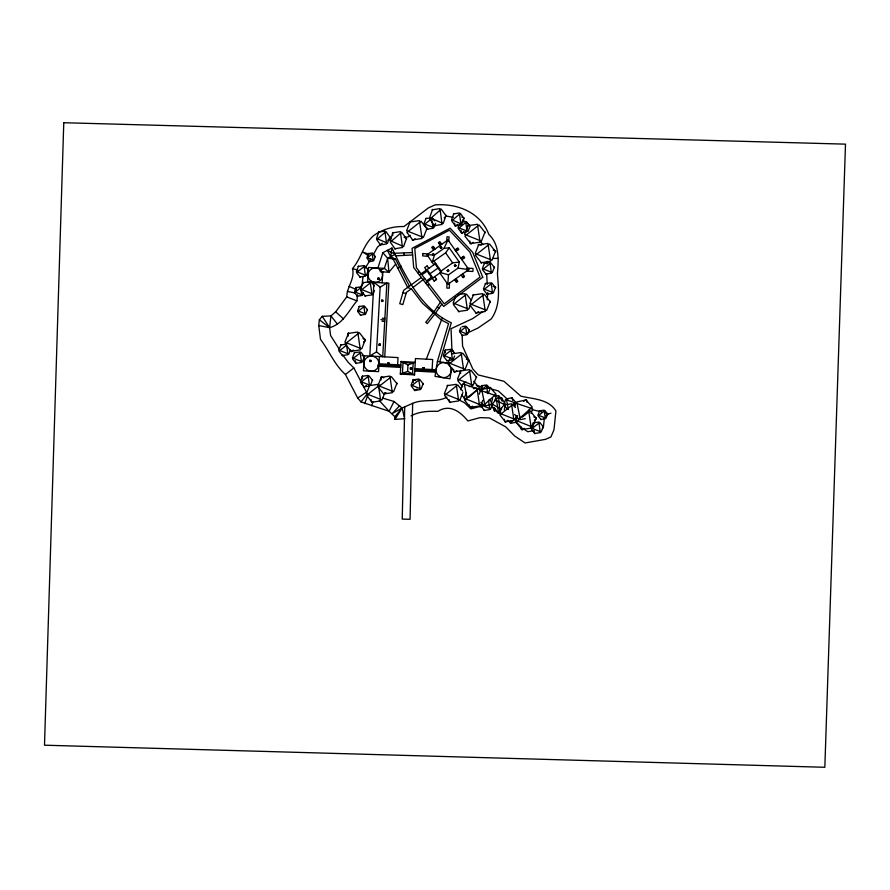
<?xml version="1.0" encoding="UTF-8"?>
<svg xmlns="http://www.w3.org/2000/svg" width="890" height="890" viewBox="0 0 890 890"><rect width="100%" height="100%" fill="white"/><g stroke="black" fill="none" stroke-linecap="round" stroke-linejoin="round"><path stroke-width="1.33" d="M404.728 406.864L402.236 519.104L410.079 519.282L412.649 403.348C423.796 398.542 435.955 402.892 446.869 397.274M446.98 283.131L446.836 288.104L449.317 288.137L449.461 283.176M487.041 264.03L487.153 261.304M404.739 418.678L394.993 419.39L394.86 416.731L389.119 411.28L361.017 401.902L357.702 398.064L345.42 374.479C334.484 364.856 329.2 350.816 320.5 339.413L318.753 325.529L319.354 319.755L322.224 316.317L330.913 315.939L335.697 311.8L346.766 296.893C346.789 286.858 355.155 279.037 352.484 268.613C361.262 258.501 363.409 244.294 373.767 235.483C382.911 229.142 392.991 226.283 403.96 226.549L428.479 207.848L435.154 204.889C457.215 203.232 480.511 212.232 488.832 234.393C499.679 244.65 498.567 259.958 497.443 273.486C498.545 288.95 500.848 305.548 491.202 318.987L478.03 328.021L465.804 333.717M369.65 361.474L369.717 360.305L370.885 360.372L370.83 361.54L369.65 361.474L370.885 360.372M377.905 279.282L377.972 278.114L379.14 278.181L379.073 279.349L377.905 279.282L379.14 278.181M376.514 351.895L380.141 287.181L386.861 283.065L382.733 356.734L376.514 351.895L369.795 356.011L373.911 282.341L380.141 287.181M382.166 282.809L382.778 271.873M377.861 364.911L377.794 366.124L400.689 367.414M379.118 345.276L379.185 344.107L380.353 344.163L380.286 345.331L379.118 345.276L380.353 344.163M381.576 301.365L381.643 300.197L382.811 300.264L382.745 301.432L381.576 301.365L382.811 300.264M378.918 365.367L378.561 371.664L363.454 370.819L364.288 355.7L398.019 357.591L397.619 364.8M378.984 364.099A7.565 7.565 0 0 0 368.015 356.923A7.565 7.565 0 0 0 367.281 370.018A7.565 7.565 0 0 0 378.984 364.099L379.407 356.545M384.747 356.846L388.863 283.187L367.626 281.997L368.438 267.456L384.38 268.346L388.952 272.218L395.694 264.063M387.773 364.121L387.84 362.953L389.008 363.02L388.941 364.188L387.773 364.121L389.008 363.02M432.117 369.561L432.674 359.527L415.474 358.559L414.562 374.879L400.311 374.078L401.012 361.474L415.263 362.274L407.976 364.933L401.012 361.474M400.311 374.078L407.609 371.419L407.976 364.933M410.323 368.994L410.39 367.815L411.558 367.882L411.492 369.05L410.323 368.994L411.558 367.882M422.906 368.916L422.961 367.748L424.13 367.815L424.074 368.983L422.906 368.916L424.13 367.815M487.275 299.886L487.709 292.532M446.724 240.801L446.991 236.785L449.072 236.929L448.782 241.079M468.83 269.548L447.826 284.322L448.482 274.843L458.005 268.135L468.83 269.548L447.97 239.922L426.978 254.707L433.864 264.786M542.322 428.969L543.423 427.044L544.335 418.2M318.753 325.529L329.611 327.676C342.939 324.06 348.78 310.643 356.901 300.887L357.546 294.824M362.998 276.935L362.085 284.411L360.394 287.492M377.905 267.99L382.834 252.693L391.989 247.999L390.666 256.687L393.213 259.235L407.753 287.592L411.347 288.794L422.461 303.256L441.473 320.111L448.56 323.626L437.402 361.44L436.067 369.784M435.677 372.198L435.01 376.381L449.951 378.773L451.753 367.57M433.219 255.274L433.497 253.639L434.175 254.596L433.219 255.274L432.54 254.317L433.497 253.639M440.828 248.355L441.117 246.73L440.149 247.398L440.828 248.355L441.785 247.687L441.117 246.73M447.837 271.517L448.126 269.892L447.169 270.56L447.837 271.517L448.794 270.849L448.126 269.892M455.057 266.444L455.335 264.808L454.378 265.487L455.057 266.444L456.014 265.765L455.335 264.808M458.005 268.135L459.318 262.105L449.261 247.821L444.054 248.31L434.52 255.018L432.162 262.305L445.601 252.838L449.261 247.821M504.241 409.912L505.342 404.961L495.63 400.222M492.57 398.709L491.191 403.593L500.625 408.866M439.771 361.818L451.286 322.77C420.97 308.685 405.584 276.601 391.989 247.999M371.742 405.784L372.91 402.024M409.522 286.413L395.56 259.19L390.666 256.687L387.406 250.346L395.238 254.34L387.628 258.233L384.38 268.346L379.93 270.516M373.333 254.651L377.438 247.142L382.3 243.092M460.731 389.753L462.7 383.846L479.855 389.575M479.221 394.226L480.478 390.465L496.409 395.783L494.729 400.8M504.051 404.071L505.542 399.599L515.688 402.981L514.576 406.341M514.298 406.608L515.477 403.059L532.632 408.788L531.052 413.516M515.455 422.583L516.968 418.055M368.46 253.405L366.98 257.533L373.767 260.503L375.257 256.376M378.94 231.723L376.548 238.387L387.495 243.181L389.898 236.518M393.024 232.412L390.065 240.634L403.582 246.552L406.541 238.331L404.082 237.252M432.607 209.361L429.647 217.583L443.164 223.512L446.124 215.291M453.822 213.556L451.575 219.763L461.821 224.224L464.068 218.028L461.788 217.027M426.31 359.171L442.197 318.253M364.6 403.659L367.959 395.071M358.514 266.099L356.345 271.584L366.291 275.533L368.46 270.048M356.234 287.37L354.476 291.809L362.53 295.002L363.409 292.788M363.376 282.319L360.65 289.172L373.088 294.112L374.445 290.685M341.026 344.664L338.845 350.148L348.791 354.098L350.526 349.714M348.591 332.916L344.908 342.183L361.718 348.847L365.389 339.591L362.986 338.634M359.393 306.293L357.635 310.732L365.69 313.936L367.448 309.498M354.598 352.429L352.429 357.914L362.364 361.852L364.544 356.378L362.063 355.388M410.29 221.499L406.608 230.755L423.406 237.43L427.089 228.163M362.597 375.969L360.417 381.454L370.362 385.403L372.532 379.919M426.076 218.239L423.907 223.724L433.842 227.673L435.588 223.29M369.305 386.371L366.368 393.747L381.988 399.944L384.914 392.568M459.374 224.247L458.061 227.529L468.007 231.478L470.187 225.993M396.996 383.089L393.58 391.7L377.972 385.503L381.387 376.893L383.79 377.849M468.296 225.17L464.625 234.426L481.423 241.101L485.106 231.834M455.558 296.871L453.121 303.012L468.73 309.208L470.676 304.291M423.24 383.501L421.059 388.986L411.113 385.036L413.294 379.552L415.775 380.542M445.512 349.815L443.342 355.299L453.288 359.237L454.59 355.955M484.505 263.162L482.324 268.635L492.27 272.585L494.44 267.1M473.536 294.501L469.853 303.757L486.663 310.432L490.334 301.165M460.775 327.698L459.451 331.036L467.506 334.228L469.275 329.79M450.118 358.047L448.282 362.675L465.081 369.35L468.763 360.083L466.36 359.126M485.651 283.32L483.47 288.794L493.416 292.743L495.585 287.27L493.105 286.28M447.759 385.159L444.344 393.758L459.952 399.955L462.878 392.579M460.942 370.429L457.527 379.04L473.135 385.236L476.551 376.626M466.46 392.468L464.168 398.253L490.69 408.944L492.437 404.561M480.311 389.876L482.08 385.437M480.967 404.928L482.803 400.3M489.689 389.742L488.365 393.069L486.062 392.156M501.56 408.343L499.601 413.26L515.21 419.457L516.678 415.775M517.624 415.752L515.788 420.38L532.587 427.055L536.269 417.799L533.866 416.843M532.965 423.662L531.219 428.046L541.164 431.995L543.345 426.51M539.74 410.613L537.983 415.051L546.037 418.244L547.795 413.805L545.492 412.893M444.054 248.31L447.97 239.922M382.511 398.041L394.014 401.468L389.119 411.28L379.307 400.6M394.993 419.39L402.08 408.043L412.649 403.348M365.212 268.057L370.974 258.845M434.32 311.266L440.405 302.2M435.833 312.601L441.874 304.102M361.017 401.902L367.57 393.425M433.219 312.791L425.765 322.269L427.278 323.604L434.732 314.137M394.86 416.731L402.08 408.043L394.014 401.468M399.699 405.673L392.234 413.583L402.08 408.043L404.405 417.343M468.874 397.307L479.51 387.884L473.725 381.354M511.483 405.529L515.488 401.991L511.572 397.574M523.743 401.357L525.667 399.643L532.287 407.097L518.748 419.09L514.62 414.428M516.801 417.243L510.315 422.995L507.945 420.314M444.155 217.894L446.235 216.081L453.288 217.293M457.416 224.469L455.502 226.138L451.731 220.898L460.375 213.389L464.146 218.629M415.063 238.676L413.038 240.278L406.864 232.457L421.037 221.243L427.222 229.064M361.396 287.248L354.598 292.621L357.558 296.37M463.968 231.5L461.877 233.158L458.216 228.541L466.605 221.899L469.531 225.604L466.927 222.678L462.399 220.008M473.08 242.347L471.055 243.949L464.869 236.128L479.054 224.914L485.228 232.735M346.332 345.353L339.001 351.149L342.65 355.778M353.363 350.093L351.339 351.695L345.164 343.885L359.338 332.671L365.523 340.481L363.498 342.083M366.324 385.426L364.221 387.083L360.561 382.466L368.961 375.825L372.61 380.453M379.774 384.903L366.602 395.327L372.354 402.591M478.319 311.678L476.284 313.28L470.109 305.459L484.282 294.245L490.468 302.066M385.971 392.735L383.946 394.348L378.205 387.083L391.378 376.659L397.118 383.924M417.021 389.008L414.918 390.666L411.269 386.038L419.657 379.407L423.317 384.035M456.737 370.596L454.712 372.198L448.527 364.377L462.711 353.163L468.885 360.984M480.433 390.688L487.231 385.314L489.455 388.118M472.623 406.174L470.599 407.776L464.413 399.955L478.598 388.741L480.911 391.678M482.992 404.338L480.9 405.996L484.561 410.624M507.611 420.503L505.576 422.105L499.835 414.84L513.007 404.427L515.466 407.531M520.083 418.89L516.033 422.094L522.219 429.903L524.243 428.301M522.107 417.288L530.218 410.868L536.392 418.689L534.367 420.291M545.915 415.775L547.862 414.239L544.891 410.49L538.105 415.864L541.064 419.613M410.234 235.349L408.354 236.807L404.572 237.385M345.42 374.479L353.853 367.937L348.112 362.241L342.906 355.11M421.337 277.48L403.615 290.363L399.732 303.724L402.825 304.625L406.385 292.387L411.347 288.794M412.871 287.592L424.697 278.47M432.44 248.31L433.853 247.32M439.104 243.615L440.517 242.625M417.655 272.707L419.346 271.517M427.144 265.988L424.664 267.579L434.186 281.095L436.589 279.404L434.654 276.668M419.401 274.977L435.722 263.473M455.001 249.912L457.816 247.932L458.817 249.356L456.003 251.336M427.156 271.116L421.893 274.821L426.532 280.839L431.528 277.324M429.325 274.198L438.659 267.634M441.051 271.038L452.654 262.862L459.318 262.105M425.62 283.031L441.585 271.795L433.997 261.015M460.853 258.222L463.668 256.242L464.68 257.666L461.854 259.646M427.478 285.434L429.169 284.255M434.109 280.995L436.512 279.304M455.769 281.451L457.182 280.461M462.433 276.757L463.846 275.767M482.692 311.723L472.657 318.609L451.041 328.688L451.886 348.735L453.577 352.496M357.702 398.064L366.457 392.123L353.853 367.937M397.741 268.046L401.323 266.21M387.873 240.278L391.533 238.553M411.058 415.875C419.312 411.38 428.691 411.069 437.847 411.336C449.906 403.704 460.119 411.58 467.895 420.948L479.966 417.644L489.389 417.922L505.843 426.955L514.643 436L525.1 442.964L545.659 439.315L550.943 436.923L553.992 429.781L555.927 410.946C548.362 398.876 533.477 399.209 520.839 396.15L503.929 381.276L478.264 374.946L472.835 369.072L462.589 346.199L462.132 335.43L466.861 334.74L465.603 326.163L462.055 326.686M547.239 414.451L550.955 413.16M499.613 398.475L501.804 397.886L502.205 400.444M500.781 412.793L498.6 413.372L496.331 399.343M495.074 396.261L498.4 395.572L499.869 409.712M496.553 410.401L494.339 410.857L494.072 408.288M466.438 382.211L463.99 382.7L467.094 397.886M490.746 387.551L481.668 389.408L485.028 405.862L492.804 404.271M525.267 418.634L520.383 419.635L516.767 401.924L526.535 399.922L527.047 402.458M515.777 422.305L511.105 423.251L510.604 420.825M533.711 430.704L527.826 431.728L522.53 428.246M432.039 209.862L439.972 208.583L442.085 224.458L434.142 225.737M453.388 213.934L459.396 212.966L460.998 224.947L454.979 225.915L454.623 223.257M378.484 232.123L384.903 231.089L386.616 243.949L380.186 244.984M394.559 248.788L402.503 247.498L400.389 231.623L392.445 232.913L392.801 235.561M368.171 253.65L372.165 253.016L373.222 260.981L369.239 261.627M425.654 218.573L431.494 217.716L433.041 228.307L427.211 229.164M409.578 222.055L419.435 220.609L422.06 238.498L412.204 239.944M460.987 222.211L465.659 221.521L467.016 230.788M467.584 225.726L477.452 224.28L480.077 242.169L470.209 243.615L469.842 241.057M466.037 232.279L461.376 232.969L460.987 230.321M478.13 244.85L487.987 243.404L490.613 261.293L480.756 262.739M358.103 266.433L363.932 265.576L365.49 276.156L359.649 277.012M484.082 263.496L489.912 262.639L491.469 273.219L485.628 274.076M362.853 282.731L370.14 281.663L372.087 294.901L364.789 295.97M357.157 296.203L361.885 295.513L360.628 286.947L355.9 287.637L356.256 290.084M485.228 283.654L491.058 282.798L492.615 293.377L486.774 294.234M359.059 306.56L363.776 305.871L365.034 314.448L360.317 315.138M457.182 294.735L465.036 293.589L467.473 310.209L458.317 311.545M472.824 295.057L482.68 293.611L485.306 311.5L475.449 312.946M340.603 344.997L346.444 344.141L347.99 354.732L342.161 355.577M350.504 351.361L360.361 349.915L357.736 332.026L347.879 333.472L348.257 336.031M354.187 352.763L360.016 351.906L361.574 362.486L355.733 363.343L355.344 360.695M452.476 353.797L461.109 352.529L463.734 370.418M446.647 360.728L452.487 359.872L450.93 349.292L445.1 350.148L445.49 352.796M370.44 385.47L378.295 384.313L380.731 400.934L371.564 402.28L371.197 399.721M363.721 386.894L369.561 386.038L368.004 375.447L362.174 376.303L362.564 378.951M384.469 393.836L392.323 392.69L389.887 376.07L380.731 377.416L381.098 379.974M414.428 390.465L420.258 389.609L418.712 379.029L412.871 379.885L413.26 382.533M447.103 385.67L456.259 384.335L458.695 400.945L449.539 402.291L449.161 399.732M469.264 386.616L471.878 386.227L469.442 369.606L453.867 371.864L453.5 369.305M473.291 388.652L476.995 388.107L479.61 405.996L469.753 407.442L469.375 404.883M503.673 404.983L511.516 403.838L513.964 420.447L504.797 421.793L504.419 419.234M484.06 410.424L489.889 409.567L488.532 400.311M539.407 410.88L544.124 410.19L545.392 418.756L540.664 419.457M532.976 422.895L538.817 422.038L540.364 432.629L534.534 433.486L534.145 430.838M396.005 255.831L412.626 254.952M394.682 253.249L412.426 252.582M395.56 259.19L387.628 258.233L382.834 252.693M492.682 258.478L498.089 258.378M482.458 406.919L478.664 406.808L470.932 408.922L464.502 402.77L457.56 399.109M426.978 254.707L434.52 255.018M466.761 268.113L473.057 268.457L472.89 271.472L466.594 271.116M380.208 271.739L388.952 272.218L387.628 258.233M382.3 318.22L384.88 318.364M380.92 319.688L384.803 319.899M382.122 321.301L384.714 321.446M379.007 363.754L400.823 364.978M379.207 364.989L400.756 366.191M414.918 368.594L436.356 369.795M414.851 369.817L436.178 371.008M414.773 371.03L436 372.22M437.402 361.44L449.851 363.432M440.149 247.398L441.785 247.687M432.54 254.317L434.175 254.596M454.378 265.487L456.014 265.765M447.169 270.56L448.794 270.849M347.356 291.364L355.099 293.044M476.35 385.581L482.591 386.961M532.22 409.723L541.565 411.781M352.484 268.613L357.769 270.07M491.313 388.963L498.378 390.944L507.778 399.543M440.628 272.618L448.482 274.843M402.959 292.632L406.051 293.533M369.194 254.262L362.797 252.126L368.36 255.608M346.766 296.893L356.901 300.887M481.234 245.24L478.842 244.294L475.16 253.55L491.959 260.225L495.641 250.958L493.238 250.012M487.831 387.717L490.134 388.63M349.025 286.335L356.278 289.517M407.609 371.419L414.562 374.879M492.582 407.208L494.807 408.577M319.354 319.755L329.611 327.676L330.602 335.563L339.401 349.381M335.697 311.8L343.495 318.932M515.944 421.849L521.551 427.612M437.368 306.727L438.859 308.352M377.972 278.114L379.073 279.349M381.643 300.197L382.745 301.432M422.961 367.748L424.074 368.983M410.39 367.815L411.492 369.05M379.185 344.107L380.286 345.331M387.84 362.953L388.941 364.188M369.717 360.305L370.83 361.54M489.945 387.284L496.086 394.214L483.515 405.351L480.878 402.38M505.131 406.43L507.478 409.077M461.843 395.216L465.971 399.877M337.488 324.149L330.913 315.939L329.611 327.676L322.224 316.317M495.774 251.859L489.589 244.038L475.416 255.263L481.59 263.073M494.517 267.634L490.857 263.006L482.469 269.648L486.129 274.276M495.663 287.793L492.003 283.176L483.615 289.806L487.275 294.434M434.632 220.876L432.44 218.095L424.052 224.736L427.712 229.353M471.444 300.397L466.527 294.178L453.355 304.591L459.095 311.856M469.33 330.223L466.371 326.474L459.574 331.848L462.533 335.597M543.423 427.044L539.763 422.416L531.375 429.058L535.024 433.675M476.673 377.46L470.932 370.207L457.76 380.62L462.678 386.85M454.801 353.363L451.875 349.67L443.487 356.3L447.147 360.928M489.289 399.365L491.48 402.135M367.804 269.648L364.878 265.954L356.49 272.585L360.15 277.213M462.678 391.144L457.749 384.925L444.577 395.338L450.318 402.603M374.378 285.99L371.33 282.141L360.839 290.429L365.412 296.214M367.514 309.92L364.544 306.171L357.747 311.556L360.717 315.294M364.622 356.901L360.962 352.284L352.574 358.915L356.234 363.543M421.092 273.786L416.409 267.712L414.784 248.488L449.383 230.165L469.931 252.159L480.044 277.09L444.277 303.846L427.3 281.841M446.235 216.081L441.262 209.15L429.848 219.096L434.821 226.038M406.652 239.132L401.679 232.19L390.265 242.147L395.238 249.078M389.976 237.163L385.949 231.545L376.704 239.61L379.93 244.105M375.302 256.776L372.81 253.294L367.08 258.289L368.95 260.904M456.759 248.666L457.76 250.09M462.611 256.988L463.623 258.411M441.718 244.327L439.816 241.624L438.403 242.625L440.305 245.317M462.566 273.942L464.513 276.701L463.1 277.702L461.154 274.943M445.601 252.838L452.654 262.862M435.054 249.022L433.152 246.319L431.739 247.32L433.641 250.012M455.903 278.637L457.849 281.396L456.436 282.386L454.49 279.638M435.077 263.93L440.939 272.251M439.86 273.007L447.826 284.322M427.067 265.887L428.802 268.346M427.044 269.592L432.896 277.903M479.766 240.267L482.814 244.672M501.315 397.652L505.12 403.626L497.666 412.916L494.495 407.943M502.194 401.223L499.301 396.072L491.336 404.939L494.807 411.113M403.559 252.916L404.316 255.397M512.618 400.367L512.084 397.741L506.31 398.92L508.446 409.4M528.615 410.234L531.241 428.123L521.373 429.57L521.006 427.011M487.72 393.58L486.463 385.003L481.735 385.704L482.102 388.151M460.275 370.952L460.653 373.511M486.63 273.564L487.253 284.399M63.769 122.72L44.5 745.197L824.841 767.28L845.5 144.147L63.769 122.72M403.036 362.486L402.436 373.31L412.537 373.878L413.149 363.042L403.036 362.486M422.872 253.528L422.672 255.886L428.101 256.353L428.301 253.995L422.872 253.528M482.758 277.246L443.698 306.46L413.683 267.556L412.07 248.332L450.118 228.185L472.657 252.315L482.758 277.246M371.308 281.229A7.276 7.276 0 0 0 382.567 275.533A7.276 7.276 0 0 0 372.02 268.635A7.276 7.276 0 0 0 371.308 281.229M438.904 375.981A7.565 7.565 0 0 0 451.152 371.308A7.565 7.565 0 0 0 440.973 363.042A7.565 7.565 0 0 0 438.904 375.981"/></g></svg>
